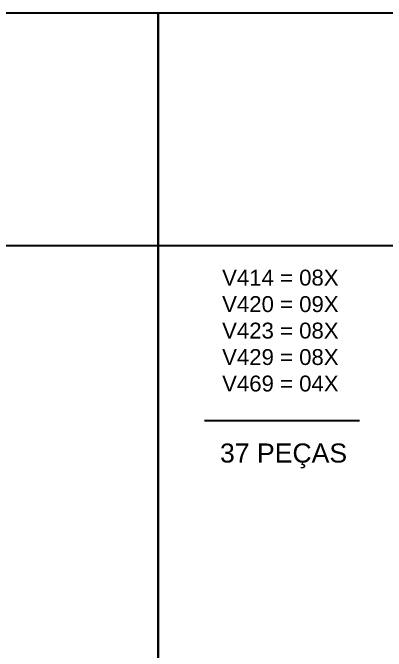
# Model space of a CAD drawing. Extents: x 17311 to 161354, y 153625 to 210355.
# Drawn here: x 20618.2 to 20900.7, y 206859.5 to 207341.9 of the extents above; entities that cross this region are included whole.
import ezdxf

# ---------------------------------------------------------------- set-up
doc = ezdxf.new("R2010")
doc.units = 0
for name, color, linetype in [('HACHURA', 8, 'CONTINUOUS'), ('TIRAS REESCORAMENTO', 252, 'CONTINUOUS'), ('VIGAS', 3, 'CONTINUOUS')]:
    doc.layers.add(name, color=color, linetype=linetype)
doc.styles.add('R80-50', font='arial.ttf', dxfattribs={"height": 10})

msp = doc.modelspace()

# ---------------------------------------------------------------- linework, layer by layer
at = {"layer": 'HACHURA', "color": 7}
msp.add_line((20763.31, 207033.71), (20880.46, 207033.71), dxfattribs=at)
at = {"layer": 'TIRAS REESCORAMENTO', "linetype": 'ByBlock'}
msp.add_line((22518.59, 207165.77), (17744.1, 207165.77), dxfattribs=at)
at = {"layer": 'VIGAS', "color": 5}
for points in [[(20728.16, 206377.07), (20131.34, 206377.07), (20131.34, 207341.85), (20728.16, 207341.85)], [(21324.97, 206377.07), (20728.16, 206377.07), (20728.16, 207341.85), (21324.97, 207341.85)]]:
    msp.add_lwpolyline(points, close=True, dxfattribs=at)

# ---------------------------------------------------------------- texts
at = {"layer": 'VIGAS', "color": 7, "attachment_point": 1, "style": 'R80-50'}
for s, width, insert, char_height in [('V414 = 08X\\PV420 = 09X\\PV423 = 08X\\PV429 = 08X\\PV469 = 04X', 124.324, (20776.61, 207147.74), 12), ('37 PEÇAS', 162.221, (20774.99, 207016.42), 14.4)]:
    msp.add_mtext_dynamic_manual_height_columns(s, width=width, gutter_width=50, heights=[0], dxfattribs=dict(at, insert=insert, char_height=char_height))

doc.saveas('drawing.dxf')
